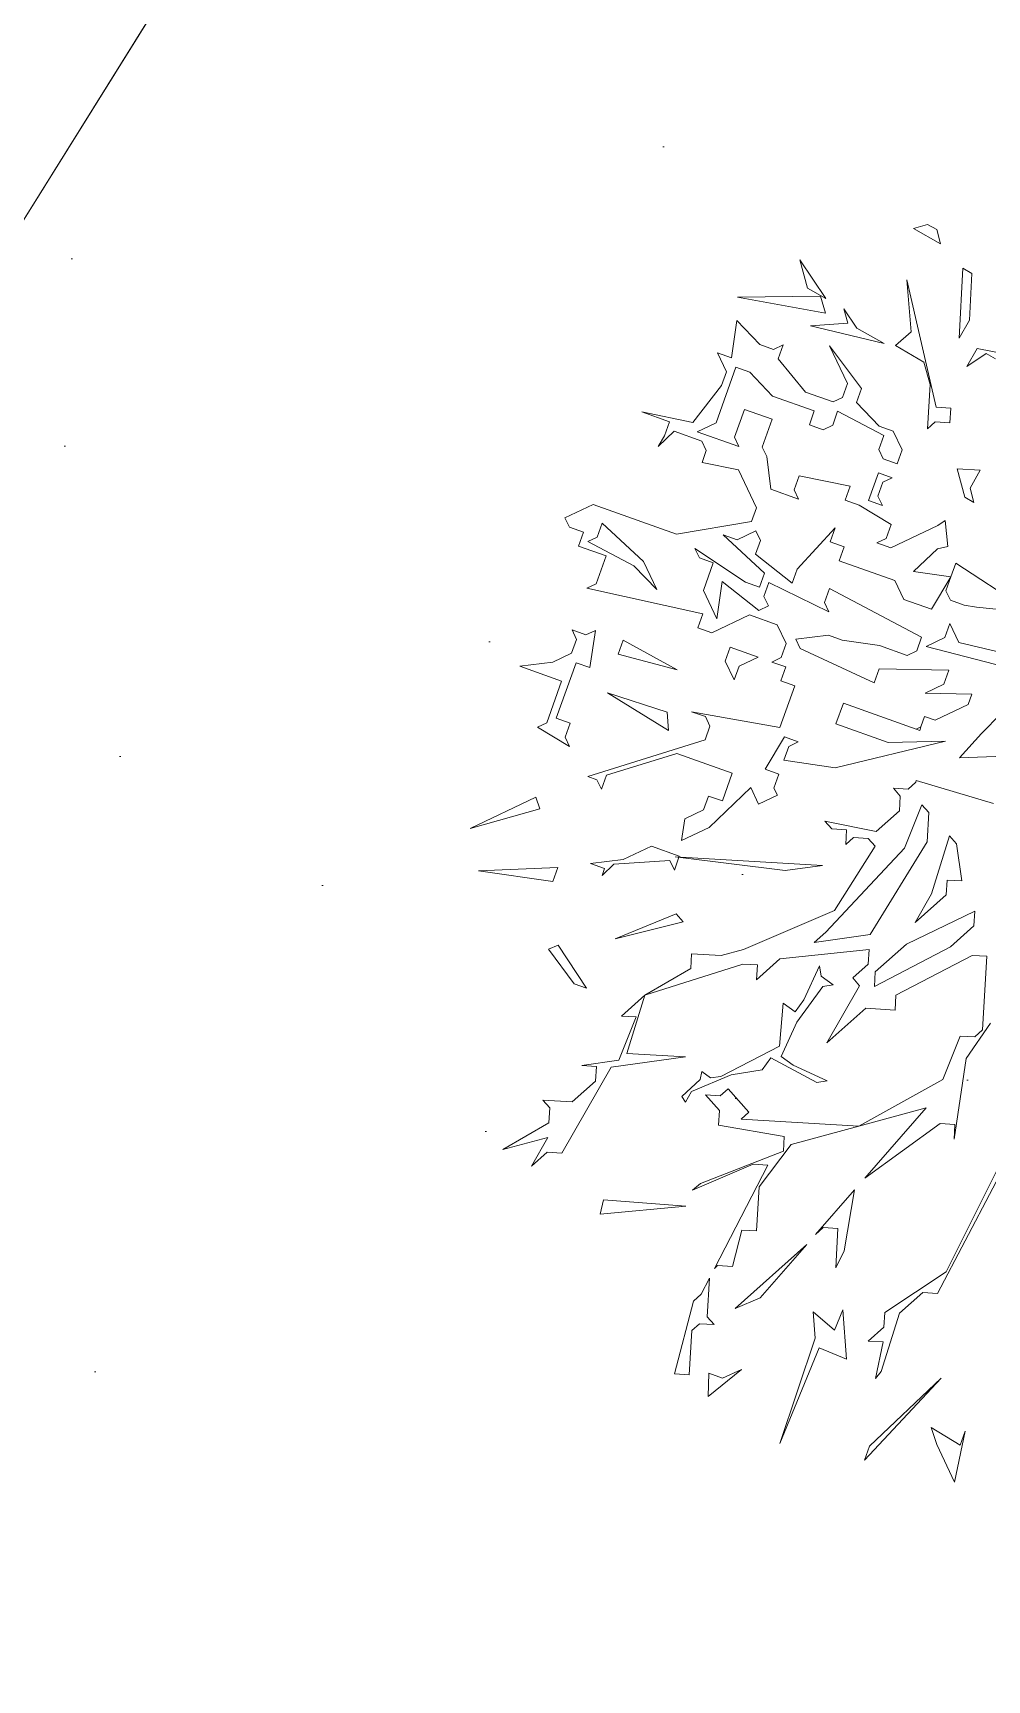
# Model space of a CAD drawing. Header units: millimetres. Extents: x -38151500 to -27467627, y -20617104 to -20349562.
# Drawn here: x -32392596 to -32391838, y -20489318 to -20488012 of the extents above; entities that cross this region are included whole.
import ezdxf

# ---------------------------------------------------------------- set-up
doc = ezdxf.new("R2010")
doc.units = ezdxf.units.MM
doc.header["$MEASUREMENT"] = 0
for name, color, linetype, lineweight in [('Новый_ГП_Ограждение_Ном._пера__152', 152, 'Continuous', 18), ('Новый_ГП_озеленение_газон_Ном._пера__74', 74, 'Continuous', 20), ('Новый_ГП_озеленение_газон_Ном._пера__94', 94, 'Continuous', 5)]:
    doc.layers.add(name, color=color, linetype=linetype, lineweight=lineweight)
doc.layers.add('Новый_ГП_озеленение_кустарники_Ном._пера__10', color=7, linetype='Continuous', lineweight=5, true_color=0x616d3a)

msp = doc.modelspace()

# ---------------------------------------------------------------- hatches: boundary and pattern name
at = {"layer": 'Новый_ГП_озеленение_газон_Ном._пера__74', "linetype": 'Continuous', "lineweight": 20}
h = msp.add_hatch(dxfattribs=at)
h.set_pattern_fill('AR_SAND_0005', color=74, style=0, pattern_type=2)
h.set_pattern_definition([(37.5, (5709271.23, 0), (-24.0004694, 734.119856), [0, -579.12, 0, -647.7, 0, -619.125]), (7.5, (5709271.2, 0), (674.284925, 1075.23765), [0, -312.42, 0, -521.97, 0, -200.025]), (327.5, (5708802.6, 0), (1186.488555, 2.155777), [0, -190.5, 0, -685.8, 0, -895.35]), (317.5, (5708802.6, 0), (1145.334679, 334.393985), [0, -95.25, 0, -449.58, 0, -514.35])])
h.paths.add_polyline_path([(-32398350.35, -20497367.72), (-32396559.02, -20498487.23), (-32385931.21, -20481480.46), (-32389482.56, -20479260.77), (-32391580.09, -20482659.05), (-32389868.85, -20483779.86)])

# ---------------------------------------------------------------- linework, layer by layer
at = {"layer": 'Новый_ГП_Ограждение_Ном._пера__152', "color": 152, "lineweight": 18}
msp.add_lwpolyline([(-32398432.67, -20497499.61), (-32398602.33, -20497393.7), (-32390142.13, -20483839.95), (-32391852.54, -20482719.68), (-32389235.85, -20478480.27), (-32389066.19, -20478586.19), (-32391580.09, -20482659.05), (-32389868.85, -20483779.86), (-32398432.73, -20497499.7)], dxfattribs=at)
at = {"layer": 'Новый_ГП_озеленение_газон_Ном._пера__94', "color": 94, "lineweight": 5}
msp.add_lwpolyline([(-32389482.56, -20479260.77), (-32391580.09, -20482659.05), (-32389868.85, -20483779.86), (-32398350.35, -20497367.72), (-32396559.02, -20498487.23), (-32385931.21, -20481480.46)], close=True, dxfattribs=at)
at = {"layer": 'Новый_ГП_озеленение_кустарники_Ном._пера__10', "color": 77, "lineweight": 5, "true_color": 0x616d3a}
for p, q in [((-32391885.65, -20488163.66), (-32391896.92, -20488166.79)), ((-32391878.45, -20488167.74), (-32391885.65, -20488163.66)), ((-32391896.92, -20488166.79), (-32391875.33, -20488179.01)), ((-32391875.33, -20488179.01), (-32391878.45, -20488167.74)), ((-32391966.47, -20488222.46), (-32391987.11, -20488191.76)), ((-32391987.11, -20488191.76), (-32391980.87, -20488214.31)), ((-32391857.81, -20488198.44), (-32391860.67, -20488253.86)), ((-32391850.61, -20488202.52), (-32391857.81, -20488198.44)), ((-32391852.52, -20488239.46), (-32391850.61, -20488202.52)), ((-32391980.87, -20488214.31), (-32391966.47, -20488222.46)), ((-32391898.81, -20488248.81), (-32391902.25, -20488207.59)), ((-32391902.25, -20488207.59), (-32391878.89, -20488308.58)), ((-32391970.52, -20488220.55), (-32392036.6, -20488221.44)), ((-32392036.6, -20488221.44), (-32391966.55, -20488233.97)), ((-32391966.55, -20488233.97), (-32391970.52, -20488220.55)), ((-32392036.98, -20488239.94), (-32392041.28, -20488269.45)), ((-32392018.86, -20488258.81), (-32392036.98, -20488239.94)), ((-32391948.95, -20488241.89), (-32391978.7, -20488244.06)), ((-32391941.76, -20488245.97), (-32391952.08, -20488230.62)), ((-32391952.08, -20488230.62), (-32391948.95, -20488241.89)), ((-32391860.67, -20488253.86), (-32391852.52, -20488239.46)), ((-32391978.7, -20488244.06), (-32391920.16, -20488258.19)), ((-32391920.16, -20488258.19), (-32391941.76, -20488245.97)), ((-32391911.18, -20488259.8), (-32391898.81, -20488248.81)), ((-32392041.28, -20488269.45), (-32392052.3, -20488265.53)), ((-32392052.3, -20488265.53), (-32392045.21, -20488280.47)), ((-32392007.84, -20488262.73), (-32392018.86, -20488258.81)), ((-32392000.37, -20488259.19), (-32392007.84, -20488262.73)), ((-32392004.3, -20488270.21), (-32392000.37, -20488259.19)), ((-32391938.17, -20488293.76), (-32391963.38, -20488259.94)), ((-32391963.38, -20488259.94), (-32391949.19, -20488289.83)), ((-32391888.51, -20488272.86), (-32391911.18, -20488259.8)), ((-32391846.27, -20488262.01), (-32391854.42, -20488276.41)), ((-32391854.42, -20488276.41), (-32391839.07, -20488266.09)), ((-32391820.6, -20488267.04), (-32391846.27, -20488262.01)), ((-32391839.07, -20488266.09), (-32391831.88, -20488270.16)), ((-32392053.43, -20488321.01), (-32392037.73, -20488276.92)), ((-32392045.21, -20488280.47), (-32392049.13, -20488291.49)), ((-32392037.73, -20488276.92), (-32392026.71, -20488280.85)), ((-32392026.71, -20488280.85), (-32392008.6, -20488299.72)), ((-32391982.63, -20488296.55), (-32392004.3, -20488270.21)), ((-32391883.7, -20488290.72), (-32391888.51, -20488272.86)), ((-32392049.13, -20488291.49), (-32392071.93, -20488320.63)), ((-32391949.19, -20488289.83), (-32391953.12, -20488300.85)), ((-32391942.1, -20488304.78), (-32391938.17, -20488293.76)), ((-32391885.76, -20488325.75), (-32391883.7, -20488290.72)), ((-32392008.6, -20488299.72), (-32391975.54, -20488311.5)), ((-32391960.59, -20488304.4), (-32391982.63, -20488296.55)), ((-32391953.12, -20488300.85), (-32391960.59, -20488304.4)), ((-32391923.98, -20488323.65), (-32391942.1, -20488304.78)), ((-32392071.93, -20488320.63), (-32392112.46, -20488312.4)), ((-32392112.46, -20488312.4), (-32392090.42, -20488320.25)), ((-32392090.42, -20488320.25), (-32392094.35, -20488331.27)), ((-32392031.02, -20488310.36), (-32392038.87, -20488332.4)), ((-32392008.98, -20488318.21), (-32392031.02, -20488310.36)), ((-32392016.83, -20488340.25), (-32392008.98, -20488318.21)), ((-32391975.54, -20488311.5), (-32391979.46, -20488322.52)), ((-32391960.97, -20488322.89), (-32391957.04, -20488311.87)), ((-32391957.04, -20488311.87), (-32391920.43, -20488331.12)), ((-32391879.57, -20488320.26), (-32391885.76, -20488325.75)), ((-32391867.9, -20488320.94), (-32391879.57, -20488320.26)), ((-32391878.89, -20488308.58), (-32391867.21, -20488309.26)), ((-32391867.21, -20488309.26), (-32391867.9, -20488320.94)), ((-32392099.45, -20488339.8), (-32392086.87, -20488327.72)), ((-32392094.35, -20488331.27), (-32392099.45, -20488339.8)), ((-32392086.87, -20488327.72), (-32392064.83, -20488335.57)), ((-32392068.38, -20488328.1), (-32392053.43, -20488321.01)), ((-32392035.32, -20488339.88), (-32392068.38, -20488328.1)), ((-32392038.87, -20488332.4), (-32392035.32, -20488339.88)), ((-32391979.46, -20488322.52), (-32391968.44, -20488326.44)), ((-32391968.44, -20488326.44), (-32391960.97, -20488322.89)), ((-32391920.43, -20488331.12), (-32391924.36, -20488342.14)), ((-32391912.96, -20488327.57), (-32391923.98, -20488323.65)), ((-32391905.87, -20488342.52), (-32391912.96, -20488327.57)), ((-32392064.83, -20488335.57), (-32392061.28, -20488343.05)), ((-32392061.28, -20488343.05), (-32392064.65, -20488352.49)), ((-32392013.28, -20488347.73), (-32392016.83, -20488340.25)), ((-32391924.36, -20488342.14), (-32391920.81, -20488349.61)), ((-32391909.79, -20488353.54), (-32391905.87, -20488342.52)), ((-32392064.65, -20488352.49), (-32392035.7, -20488358.37)), ((-32392035.7, -20488358.37), (-32392021.51, -20488388.26)), ((-32392010.11, -20488373.69), (-32392013.28, -20488347.73)), ((-32391920.81, -20488349.61), (-32391909.79, -20488353.54)), ((-32391843.84, -20488358.45), (-32391862.31, -20488357.49)), ((-32391862.31, -20488357.49), (-32391856.07, -20488380.04)), ((-32391851.99, -20488372.84), (-32391843.84, -20488358.45)), ((-32391987.69, -20488363.05), (-32391991.61, -20488374.07)), ((-32391947.16, -20488371.28), (-32391987.69, -20488363.05)), ((-32391951.08, -20488382.3), (-32391947.16, -20488371.28)), ((-32391924.74, -20488360.63), (-32391932.59, -20488382.68)), ((-32391925.11, -20488379.13), (-32391921.19, -20488368.11)), ((-32391913.72, -20488364.56), (-32391924.74, -20488360.63)), ((-32391921.19, -20488368.11), (-32391913.72, -20488364.56)), ((-32391848.87, -20488384.12), (-32391851.99, -20488372.84)), ((-32392150.96, -20488385.62), (-32392173.38, -20488396.26)), ((-32392084.84, -20488409.17), (-32392150.96, -20488385.62)), ((-32391988.07, -20488381.54), (-32392010.11, -20488373.69)), ((-32391991.61, -20488374.07), (-32391988.07, -20488381.54)), ((-32391940.06, -20488386.22), (-32391951.08, -20488382.3)), ((-32391932.59, -20488382.68), (-32391921.57, -20488386.6)), ((-32391921.57, -20488386.6), (-32391925.11, -20488379.13)), ((-32391856.07, -20488380.04), (-32391848.87, -20488384.12)), ((-32392173.38, -20488396.26), (-32392169.83, -20488403.74)), ((-32392021.51, -20488388.26), (-32392025.43, -20488399.28)), ((-32391914.47, -20488401.55), (-32391940.06, -20488386.22)), ((-32391871.7, -20488398.34), (-32391877.48, -20488402.3)), ((-32391869.6, -20488418.91), (-32391871.7, -20488398.34)), ((-32392169.83, -20488403.74), (-32392158.81, -20488407.66)), ((-32392158.81, -20488407.66), (-32392162.73, -20488418.68)), ((-32392155.26, -20488415.13), (-32392147.79, -20488411.59)), ((-32392147.79, -20488411.59), (-32392143.86, -20488400.57)), ((-32392143.86, -20488400.57), (-32392111.18, -20488430.83)), ((-32392025.43, -20488399.28), (-32392084.84, -20488409.17)), ((-32392015.16, -20488440.19), (-32392047.85, -20488409.92)), ((-32392047.85, -20488409.92), (-32392036.83, -20488413.85)), ((-32392036.83, -20488413.85), (-32392021.88, -20488406.75)), ((-32392021.88, -20488406.75), (-32392018.34, -20488414.23)), ((-32391989.2, -20488437.02), (-32391958.93, -20488404.34)), ((-32391958.93, -20488404.34), (-32391962.86, -20488415.36)), ((-32391918.4, -20488412.57), (-32391914.47, -20488401.55)), ((-32391877.48, -20488402.3), (-32391914.85, -20488420.04)), ((-32392162.73, -20488418.68), (-32392140.69, -20488426.53)), ((-32392118.65, -20488434.38), (-32392155.26, -20488415.13)), ((-32392066.72, -20488428.04), (-32392070.27, -20488420.57)), ((-32392070.27, -20488420.57), (-32392030.11, -20488447.29)), ((-32392018.34, -20488414.23), (-32392022.26, -20488425.25)), ((-32391962.86, -20488415.36), (-32391951.83, -20488419.28)), ((-32391951.83, -20488419.28), (-32391955.76, -20488430.3)), ((-32391925.87, -20488416.11), (-32391918.4, -20488412.57)), ((-32391914.85, -20488420.04), (-32391925.87, -20488416.11)), ((-32391896.73, -20488438.91), (-32391877.86, -20488420.79)), ((-32391877.86, -20488420.79), (-32391869.6, -20488418.91)), ((-32392140.69, -20488426.53), (-32392148.54, -20488448.57)), ((-32392100.54, -20488453.25), (-32392118.65, -20488434.38)), ((-32392111.18, -20488430.83), (-32392100.54, -20488453.25)), ((-32392055.7, -20488431.97), (-32392066.72, -20488428.04)), ((-32392063.55, -20488454.01), (-32392055.7, -20488431.97)), ((-32392022.26, -20488425.25), (-32391993.12, -20488448.04)), ((-32391993.12, -20488448.04), (-32391989.2, -20488437.02)), ((-32391955.76, -20488430.3), (-32391911.68, -20488446)), ((-32391863.29, -20488432.19), (-32391867.22, -20488443.21)), ((-32391802.75, -20488471.77), (-32391863.29, -20488432.19)), ((-32392148.54, -20488448.57), (-32392156.01, -20488452.12)), ((-32392048.6, -20488446.91), (-32392052.91, -20488476.42)), ((-32392019.47, -20488469.71), (-32392048.6, -20488446.91)), ((-32392030.11, -20488447.29), (-32392019.09, -20488451.21)), ((-32392019.09, -20488451.21), (-32392015.16, -20488440.19)), ((-32392011.62, -20488447.67), (-32392015.54, -20488458.69)), ((-32391963.99, -20488470.84), (-32392011.62, -20488447.67)), ((-32391911.68, -20488446), (-32391904.58, -20488460.95)), ((-32391867.22, -20488443.21), (-32391896.73, -20488438.91)), ((-32391882.54, -20488468.8), (-32391867.22, -20488443.21)), ((-32391867.22, -20488443.21), (-32391871.14, -20488454.23)), ((-32392156.01, -20488452.12), (-32392063.93, -20488472.5)), ((-32392052.91, -20488476.42), (-32392063.55, -20488454.01)), ((-32392015.54, -20488458.69), (-32392011.99, -20488466.16)), ((-32391963.61, -20488452.35), (-32391967.54, -20488463.37)), ((-32391967.54, -20488463.37), (-32391963.99, -20488470.84)), ((-32391890.39, -20488490.84), (-32391963.61, -20488452.35)), ((-32391904.58, -20488460.95), (-32391882.54, -20488468.8)), ((-32391871.14, -20488454.23), (-32391867.6, -20488461.71)), ((-32391867.6, -20488461.71), (-32391856.58, -20488465.63)), ((-32392063.93, -20488472.5), (-32392067.85, -20488483.52)), ((-32392056.83, -20488487.45), (-32392026.94, -20488473.25)), ((-32392026.94, -20488473.25), (-32392004.9, -20488481.1)), ((-32392011.99, -20488466.16), (-32392019.47, -20488469.71)), ((-32391856.58, -20488465.63), (-32391846.74, -20488467.06)), ((-32391846.74, -20488467.06), (-32391802.75, -20488471.77)), ((-32392156.77, -20488489.11), (-32392167.79, -20488485.18)), ((-32392167.79, -20488485.18), (-32392164.24, -20488492.65)), ((-32392149.3, -20488485.56), (-32392156.77, -20488489.11)), ((-32392153.6, -20488515.07), (-32392149.3, -20488485.56)), ((-32392067.85, -20488483.52), (-32392056.83, -20488487.45)), ((-32392004.9, -20488481.1), (-32391997.8, -20488496.05)), ((-32391990.33, -20488492.5), (-32391964.36, -20488489.33)), ((-32391964.36, -20488489.33), (-32391953.34, -20488493.26)), ((-32391867.97, -20488480.2), (-32391871.9, -20488491.22)), ((-32391860.88, -20488495.14), (-32391867.97, -20488480.2)), ((-32392164.24, -20488492.65), (-32392168.17, -20488503.67)), ((-32392127.26, -20488493.41), (-32392131.18, -20488504.43)), ((-32392084.4, -20488516.94), (-32392127.26, -20488493.41)), ((-32392042.26, -20488498.84), (-32392046.19, -20488509.86)), ((-32392020.22, -20488506.69), (-32392042.26, -20488498.84)), ((-32391997.8, -20488496.05), (-32392001.73, -20488507.07)), ((-32391986.78, -20488499.98), (-32391990.33, -20488492.5)), ((-32391928.13, -20488527.07), (-32391986.78, -20488499.98)), ((-32391953.34, -20488493.26), (-32391923.83, -20488497.56)), ((-32391923.83, -20488497.56), (-32391901.79, -20488505.41)), ((-32391901.79, -20488505.41), (-32391894.32, -20488501.86)), ((-32391894.32, -20488501.86), (-32391890.39, -20488490.84)), ((-32391871.9, -20488491.22), (-32391886.84, -20488498.31)), ((-32391886.84, -20488498.31), (-32391824.27, -20488514.39)), ((-32391809.32, -20488507.3), (-32391860.88, -20488495.14)), ((-32392183.11, -20488510.77), (-32392209.08, -20488513.94)), ((-32392209.08, -20488513.94), (-32392176.02, -20488525.72)), ((-32392168.17, -20488503.67), (-32392183.11, -20488510.77)), ((-32392180.32, -20488555.23), (-32392164.62, -20488511.15)), ((-32392164.62, -20488511.15), (-32392153.6, -20488515.07)), ((-32392131.18, -20488504.43), (-32392084.4, -20488516.94)), ((-32392046.19, -20488509.86), (-32392039.09, -20488524.81)), ((-32392039.09, -20488524.81), (-32392035.17, -20488513.79)), ((-32392035.17, -20488513.79), (-32392020.22, -20488506.69)), ((-32392001.73, -20488507.07), (-32392009.2, -20488510.62)), ((-32392009.2, -20488510.62), (-32391998.18, -20488514.54)), ((-32391998.18, -20488514.54), (-32392002.11, -20488525.56)), ((-32391924.21, -20488516.05), (-32391928.13, -20488527.07)), ((-32391868.73, -20488517.18), (-32391924.21, -20488516.05)), ((-32392176.02, -20488525.72), (-32392187.79, -20488558.78)), ((-32391991.09, -20488529.49), (-32392002.86, -20488562.55)), ((-32392002.11, -20488525.56), (-32391991.09, -20488529.49)), ((-32391887.6, -20488535.3), (-32391872.65, -20488528.21)), ((-32391872.65, -20488528.21), (-32391868.73, -20488517.18)), ((-32392139.61, -20488534.93), (-32392091.15, -20488564.91)), ((-32392092.41, -20488550.46), (-32392139.61, -20488534.93)), ((-32391850.61, -20488536.06), (-32391887.6, -20488535.3)), ((-32391853.56, -20488544.32), (-32391850.61, -20488536.06)), ((-32391842.85, -20488567.37), (-32391811.79, -20488535.72)), ((-32392169.3, -20488559.15), (-32392180.32, -20488555.23)), ((-32392091.15, -20488564.91), (-32392092.41, -20488550.46)), ((-32392002.86, -20488562.55), (-32392072.91, -20488550.02)), ((-32392072.91, -20488550.02), (-32392061.89, -20488553.95)), ((-32392061.89, -20488553.95), (-32392058.34, -20488561.42)), ((-32391958.4, -20488559.76), (-32391952.51, -20488543.23)), ((-32391952.51, -20488543.23), (-32391894.66, -20488563.83)), ((-32391890.92, -20488562.06), (-32391887.98, -20488553.79)), ((-32391887.98, -20488553.79), (-32391879.71, -20488556.74)), ((-32391879.71, -20488556.74), (-32391853.56, -20488544.32)), ((-32392187.79, -20488558.78), (-32392195.27, -20488562.32)), ((-32392195.27, -20488562.32), (-32392169.68, -20488577.65)), ((-32392173.22, -20488570.17), (-32392169.3, -20488559.15)), ((-32392058.34, -20488561.42), (-32392062.27, -20488572.44)), ((-32391917.07, -20488574.48), (-32391958.4, -20488559.76)), ((-32391894.66, -20488563.83), (-32391890.92, -20488562.06)), ((-32391890.92, -20488562.06), (-32391894.66, -20488563.83)), ((-32391894.66, -20488563.83), (-32391891.9, -20488564.81)), ((-32391891.9, -20488564.81), (-32391890.92, -20488562.06)), ((-32391860.38, -20488586.58), (-32391842.85, -20488567.37)), ((-32392169.68, -20488577.65), (-32392173.22, -20488570.17)), ((-32392062.27, -20488572.44), (-32392155.36, -20488601.37)), ((-32392014.64, -20488595.61), (-32391999.31, -20488570.02)), ((-32391995.77, -20488577.5), (-32391999.69, -20488588.52)), ((-32391999.31, -20488570.02), (-32391988.29, -20488573.95)), ((-32391988.29, -20488573.95), (-32391995.77, -20488577.5)), ((-32391959.11, -20488594.43), (-32391871.34, -20488573.48)), ((-32391871.34, -20488573.48), (-32391917.07, -20488574.48)), ((-32392140.54, -20488600.44), (-32392084.68, -20488583.08)), ((-32392084.68, -20488583.08), (-32392040.6, -20488598.78)), ((-32391999.69, -20488588.52), (-32391959.11, -20488594.43)), ((-32391806.73, -20488584.66), (-32391860.38, -20488586.58)), ((-32392155.36, -20488601.37), (-32392148.01, -20488603.99)), ((-32392148.01, -20488603.99), (-32392144.47, -20488611.46)), ((-32392144.47, -20488611.46), (-32392140.54, -20488600.44)), ((-32392040.6, -20488598.78), (-32392048.45, -20488620.82)), ((-32392003.62, -20488599.54), (-32392014.64, -20488595.61)), ((-32392007.54, -20488610.56), (-32392003.62, -20488599.54)), ((-32391901.13, -20488611.38), (-32391894.95, -20488605.88)), ((-32391894.95, -20488605.88), (-32391894.64, -20488604.68)), ((-32391894.64, -20488604.68), (-32391833.35, -20488622.7)), ((-32392196.4, -20488617.8), (-32392248.71, -20488642.64)), ((-32392193.24, -20488626.9), (-32392196.4, -20488617.8)), ((-32392059.47, -20488616.9), (-32392063.4, -20488627.92)), ((-32392048.45, -20488620.82), (-32392059.47, -20488616.9)), ((-32392059.06, -20488641.88), (-32392026.03, -20488610.18)), ((-32392026.03, -20488610.18), (-32392019.83, -20488623.26)), ((-32392019.83, -20488623.26), (-32392004.88, -20488616.16)), ((-32392004.88, -20488616.16), (-32392007.54, -20488610.56)), ((-32391907.32, -20488616.88), (-32391912.81, -20488610.69)), ((-32391912.81, -20488610.69), (-32391901.13, -20488611.38)), ((-32391908, -20488628.55), (-32391907.32, -20488616.88)), ((-32392248.71, -20488642.64), (-32392193.24, -20488626.9)), ((-32392063.4, -20488627.92), (-32392078.34, -20488635.01)), ((-32391926.55, -20488645.04), (-32391908, -20488628.55)), ((-32391890.14, -20488623.74), (-32391903.88, -20488658.09)), ((-32391884.65, -20488629.93), (-32391890.14, -20488623.74)), ((-32391886.02, -20488653.28), (-32391884.65, -20488629.93)), ((-32392078.34, -20488635.01), (-32392080.85, -20488652.23)), ((-32392080.85, -20488652.23), (-32392059.06, -20488641.88)), ((-32391961.58, -20488642.98), (-32391967.08, -20488636.8)), ((-32391967.08, -20488636.8), (-32391926.55, -20488645.04)), ((-32391949.91, -20488643.67), (-32391961.58, -20488642.98)), ((-32391950.59, -20488655.35), (-32391949.91, -20488643.67)), ((-32392104.69, -20488656.68), (-32392127.1, -20488667.32)), ((-32392082.65, -20488664.53), (-32392104.69, -20488656.68)), ((-32391903.88, -20488658.09), (-32391966.39, -20488724.73)), ((-32391959.52, -20488707.56), (-32391927.24, -20488656.72)), ((-32391944.41, -20488649.85), (-32391950.59, -20488655.35)), ((-32391932.73, -20488650.54), (-32391944.41, -20488649.85)), ((-32391927.24, -20488656.72), (-32391932.73, -20488650.54)), ((-32391931.35, -20488726.79), (-32391886.02, -20488653.28)), ((-32391868.16, -20488648.47), (-32391882.58, -20488694.5)), ((-32391862.66, -20488654.65), (-32391868.16, -20488648.47)), ((-32391858.54, -20488684.19), (-32391862.66, -20488654.65)), ((-32392127.1, -20488667.32), (-32392153.07, -20488670.49)), ((-32392153.07, -20488670.49), (-32392142.05, -20488674.42)), ((-32392144.01, -20488679.93), (-32392134.58, -20488670.87)), ((-32392134.58, -20488670.87), (-32392090.12, -20488668.07)), ((-32392090.12, -20488668.07), (-32392086.57, -20488675.55)), ((-32392086.57, -20488675.55), (-32392082.65, -20488664.53)), ((-32391998.68, -20488675.96), (-32392085.92, -20488664.98)), ((-32392085.92, -20488664.98), (-32391969.14, -20488671.84)), ((-32391969.14, -20488671.84), (-32391998.68, -20488675.96)), ((-32392179.04, -20488673.66), (-32392241.99, -20488676.08)), ((-32392241.99, -20488676.08), (-32392182.96, -20488684.68)), ((-32392182.96, -20488684.68), (-32392179.04, -20488673.66)), ((-32392142.05, -20488674.42), (-32392144.01, -20488679.93)), ((-32391870.9, -20488695.19), (-32391870.22, -20488683.51)), ((-32391870.22, -20488683.51), (-32391858.54, -20488684.19)), ((-32391882.58, -20488694.5), (-32391895.63, -20488717.17)), ((-32391895.63, -20488717.17), (-32391870.9, -20488695.19)), ((-32392133.54, -20488730.17), (-32392085.1, -20488710.4)), ((-32392085.1, -20488710.4), (-32392079.71, -20488716.68)), ((-32392031.65, -20488738.48), (-32391959.52, -20488707.56)), ((-32391848.23, -20488708.24), (-32391902.5, -20488734.35)), ((-32391848.92, -20488719.92), (-32391848.23, -20488708.24)), ((-32392079.71, -20488716.68), (-32392133.54, -20488730.17)), ((-32391966.39, -20488724.73), (-32391975.66, -20488732.98)), ((-32391867.46, -20488736.4), (-32391848.92, -20488719.92)), ((-32392186.53, -20488738.34), (-32392178.9, -20488735.16)), ((-32392166.18, -20488765.71), (-32392186.53, -20488738.34)), ((-32392178.9, -20488735.16), (-32392156.26, -20488769.25)), ((-32392049.51, -20488743.29), (-32392031.65, -20488738.48)), ((-32391932.04, -20488738.47), (-32392002.79, -20488746.03)), ((-32391975.66, -20488732.98), (-32391931.35, -20488726.79)), ((-32391932.72, -20488750.15), (-32391932.04, -20488738.47)), ((-32391927.91, -20488768.01), (-32391867.46, -20488736.4)), ((-32391902.5, -20488734.35), (-32391927.23, -20488756.33)), ((-32392032.33, -20488750.15), (-32392109.96, -20488774.89)), ((-32392073.55, -20488753.59), (-32392072.87, -20488741.91)), ((-32392072.87, -20488741.91), (-32392049.51, -20488743.29)), ((-32392020.66, -20488750.84), (-32392032.33, -20488750.15)), ((-32392002.79, -20488746.03), (-32392021.34, -20488762.52)), ((-32392021.34, -20488762.52), (-32392020.66, -20488750.84)), ((-32391983.81, -20488778.57), (-32391971.32, -20488751.48)), ((-32391971.32, -20488751.48), (-32391970.04, -20488759.66)), ((-32391945.09, -20488761.14), (-32391932.72, -20488750.15)), ((-32391850.29, -20488743.27), (-32391910.74, -20488774.88)), ((-32391838.61, -20488743.96), (-32391850.29, -20488743.27)), ((-32391842.04, -20488802.35), (-32391838.61, -20488743.96)), ((-32392109.96, -20488774.89), (-32392073.55, -20488753.59)), ((-32391970.04, -20488759.66), (-32391960.58, -20488766.54)), ((-32391939.59, -20488767.32), (-32391945.09, -20488761.14)), ((-32391927.23, -20488756.33), (-32391927.91, -20488768.01)), ((-32392156.26, -20488769.25), (-32392166.18, -20488765.71)), ((-32392128.51, -20488791.38), (-32392109.96, -20488774.89)), ((-32392109.96, -20488774.89), (-32392124.38, -20488820.92)), ((-32391968.75, -20488767.83), (-32391989.42, -20488796.2)), ((-32391960.58, -20488766.54), (-32391968.75, -20488767.83)), ((-32391965.69, -20488812.66), (-32391939.59, -20488767.32)), ((-32391910.74, -20488774.88), (-32391911.43, -20488786.56)), ((-32392003.19, -20488815.11), (-32392000.16, -20488781.14)), ((-32392000.16, -20488781.14), (-32391990.7, -20488788.02)), ((-32391990.7, -20488788.02), (-32391983.81, -20488778.57)), ((-32391934.78, -20488785.18), (-32391965.69, -20488812.66)), ((-32391911.43, -20488786.56), (-32391934.78, -20488785.18)), ((-32392130.56, -20488826.41), (-32392116.83, -20488792.07)), ((-32392116.83, -20488792.07), (-32392128.51, -20488791.38)), ((-32391989.42, -20488796.2), (-32392001.91, -20488823.28)), ((-32391835.86, -20488796.85), (-32391855.09, -20488825.02)), ((-32391848.22, -20488807.85), (-32391842.04, -20488802.35)), ((-32392049.66, -20488839.16), (-32392003.19, -20488815.11)), ((-32391873.64, -20488841.51), (-32391859.9, -20488807.16)), ((-32391859.9, -20488807.16), (-32391848.22, -20488807.85)), ((-32392160.1, -20488830.54), (-32392130.56, -20488826.41)), ((-32392077.67, -20488823.66), (-32392136.75, -20488831.91)), ((-32392124.38, -20488820.92), (-32392077.67, -20488823.66)), ((-32392010.08, -20488824.56), (-32392016.97, -20488834.02)), ((-32391973.54, -20488843.94), (-32392010.08, -20488824.56)), ((-32392001.91, -20488823.28), (-32391992.45, -20488830.17)), ((-32391855.09, -20488825.02), (-32391864.7, -20488888.91)), ((-32392136.75, -20488831.91), (-32392175.9, -20488899.92)), ((-32392167.66, -20488859.39), (-32392149.11, -20488842.9)), ((-32392148.43, -20488831.22), (-32392160.1, -20488830.54)), ((-32392149.11, -20488842.9), (-32392148.43, -20488831.22)), ((-32392080.58, -20488855.14), (-32392066, -20488841.72)), ((-32392041.48, -20488837.87), (-32392072.89, -20488851.18)), ((-32392066, -20488841.72), (-32392064.92, -20488835.27)), ((-32392064.92, -20488835.27), (-32392057.83, -20488840.44)), ((-32392057.83, -20488840.44), (-32392049.66, -20488839.16)), ((-32392016.97, -20488834.02), (-32392041.48, -20488837.87)), ((-32391992.45, -20488830.17), (-32391965.37, -20488842.66)), ((-32391965.37, -20488842.66), (-32391973.54, -20488843.94)), ((-32391940.27, -20488878.61), (-32391873.64, -20488841.51)), ((-32392077.64, -20488859.51), (-32392080.58, -20488855.14)), ((-32392072.89, -20488851.18), (-32392077.64, -20488859.51)), ((-32392050.87, -20488866.25), (-32392061.87, -20488853.89)), ((-32392061.87, -20488853.89), (-32392050.19, -20488854.57)), ((-32392050.19, -20488854.57), (-32392044.01, -20488849.08)), ((-32392044.01, -20488849.08), (-32392027.52, -20488867.63)), ((-32392185.52, -20488864.2), (-32392191.01, -20488858.02)), ((-32392191.01, -20488858.02), (-32392167.66, -20488859.39)), ((-32392186.2, -20488875.88), (-32392185.52, -20488864.2)), ((-32392051.56, -20488877.93), (-32392050.87, -20488866.25)), ((-32392027.52, -20488867.63), (-32392033.7, -20488873.12)), ((-32391886.69, -20488864.18), (-32391940.27, -20488878.61)), ((-32391935.54, -20488919.9), (-32391886.69, -20488864.18)), ((-32392222.61, -20488897.18), (-32392186.2, -20488875.88)), ((-32391999.35, -20488886.86), (-32392051.56, -20488877.93)), ((-32392033.7, -20488873.12), (-32391940.27, -20488878.61)), ((-32391940.27, -20488878.61), (-32391993.85, -20488893.04)), ((-32391875.7, -20488876.55), (-32391935.54, -20488919.9)), ((-32391864.02, -20488877.23), (-32391875.7, -20488876.55)), ((-32391864.7, -20488888.91), (-32391864.02, -20488877.23)), ((-32392186.89, -20488887.56), (-32392222.61, -20488897.18)), ((-32392199.94, -20488910.23), (-32392186.89, -20488887.56)), ((-32391993.85, -20488893.04), (-32392019.27, -20488926.7)), ((-32392000.04, -20488898.54), (-32391999.35, -20488886.86)), ((-32391811.81, -20488886.16), (-32391877.75, -20489011.19)), ((-32392187.58, -20488899.24), (-32392199.94, -20488910.23)), ((-32392175.9, -20488899.92), (-32392187.58, -20488899.24)), ((-32392065.98, -20488923.96), (-32392000.04, -20488898.54)), ((-32392024.08, -20488908.84), (-32392072.17, -20488929.46)), ((-32392054.71, -20488991.42), (-32392012.4, -20488909.53)), ((-32392012.4, -20488909.53), (-32392024.08, -20488908.84)), ((-32391870.88, -20488994.02), (-32391831.04, -20488914.32)), ((-32392072.17, -20488929.46), (-32392065.98, -20488923.96)), ((-32392019.27, -20488926.7), (-32392021.33, -20488961.74)), ((-32391974.61, -20488964.48), (-32391943.68, -20488929.19)), ((-32391943.68, -20488929.19), (-32391951.94, -20488977.53)), ((-32392145.51, -20488948.33), (-32392142.92, -20488937.02)), ((-32392077.52, -20488941.95), (-32392145.51, -20488948.33)), ((-32392142.92, -20488937.02), (-32392077.52, -20488941.95)), ((-32391968.43, -20488958.99), (-32391974.61, -20488964.48)), ((-32391956.75, -20488959.67), (-32391968.43, -20488958.99)), ((-32391958.58, -20488990.82), (-32391956.75, -20488959.67)), ((-32392033.01, -20488961.05), (-32392040.56, -20488989.91)), ((-32392038.41, -20489023.14), (-32391981.55, -20488972.39)), ((-32392021.33, -20488961.74), (-32392033.01, -20488961.05)), ((-32391981.55, -20488972.39), (-32392018.58, -20489014.63)), ((-32391951.94, -20488977.53), (-32391958.58, -20488990.82)), ((-32392065.29, -20489011.89), (-32392058.68, -20488999.1)), ((-32392058.68, -20488999.1), (-32392060.48, -20489029.75)), ((-32392052.24, -20488989.22), (-32392054.71, -20488991.42)), ((-32392040.56, -20488989.91), (-32392052.24, -20488989.22)), ((-32391919.65, -20489026.31), (-32391870.88, -20488994.02)), ((-32392071.47, -20489017.39), (-32392065.29, -20489011.89)), ((-32391889.43, -20489010.5), (-32391907.97, -20489026.99)), ((-32391877.75, -20489011.19), (-32391889.43, -20489010.5)), ((-32392086.58, -20489075.09), (-32392071.47, -20489017.39)), ((-32392018.58, -20489014.63), (-32392038.41, -20489023.14)), ((-32391974.86, -20489046.78), (-32391976.38, -20489025.91)), ((-32391976.38, -20489025.91), (-32391959.59, -20489040.42)), ((-32391959.59, -20489040.42), (-32391952.9, -20489024.2)), ((-32391952.9, -20489024.2), (-32391950.05, -20489063.33)), ((-32392066.66, -20489035.25), (-32392072.84, -20489040.74)), ((-32392054.98, -20489035.93), (-32392066.66, -20489035.25)), ((-32392060.48, -20489029.75), (-32392054.98, -20489035.93)), ((-32391932.7, -20489048.98), (-32391920.34, -20489037.98)), ((-32391907.97, -20489026.99), (-32391922.4, -20489073.02)), ((-32391920.34, -20489037.98), (-32391919.65, -20489026.31)), ((-32392072.84, -20489040.74), (-32392074.9, -20489075.78)), ((-32392002.89, -20489130.13), (-32391974.86, -20489046.78)), ((-32391921.02, -20489049.66), (-32391932.7, -20489048.98)), ((-32391926.91, -20489078.61), (-32391921.02, -20489049.66)), ((-32391971.68, -20489054.42), (-32392002.89, -20489130.13)), ((-32391950.05, -20489063.33), (-32391971.68, -20489054.42)), ((-32392074.9, -20489075.78), (-32392086.58, -20489075.09)), ((-32392033.39, -20489071.52), (-32392059.85, -20489093.04)), ((-32392059.85, -20489093.04), (-32392059.37, -20489074.55)), ((-32392059.37, -20489074.55), (-32392048.37, -20489078.53)), ((-32392048.37, -20489078.53), (-32392033.39, -20489071.52)), ((-32391922.4, -20489073.02), (-32391926.91, -20489078.61)), ((-32391874.85, -20489078.38), (-32391935.73, -20489143.43)), ((-32391931.75, -20489132.43), (-32391874.85, -20489078.38)), ((-32391878.39, -20489130.97), (-32391882.72, -20489117.62)), ((-32391882.72, -20489117.62), (-32391859.9, -20489131.45)), ((-32391855.92, -20489120.45), (-32391864.36, -20489160.94)), ((-32391859.9, -20489131.45), (-32391855.92, -20489120.45)), ((-32391935.73, -20489143.43), (-32391931.75, -20489132.43)), ((-32391864.36, -20489160.94), (-32391878.39, -20489130.97))]:
    msp.add_line(p, q, dxfattribs=at)

doc.saveas('drawing.dxf')
